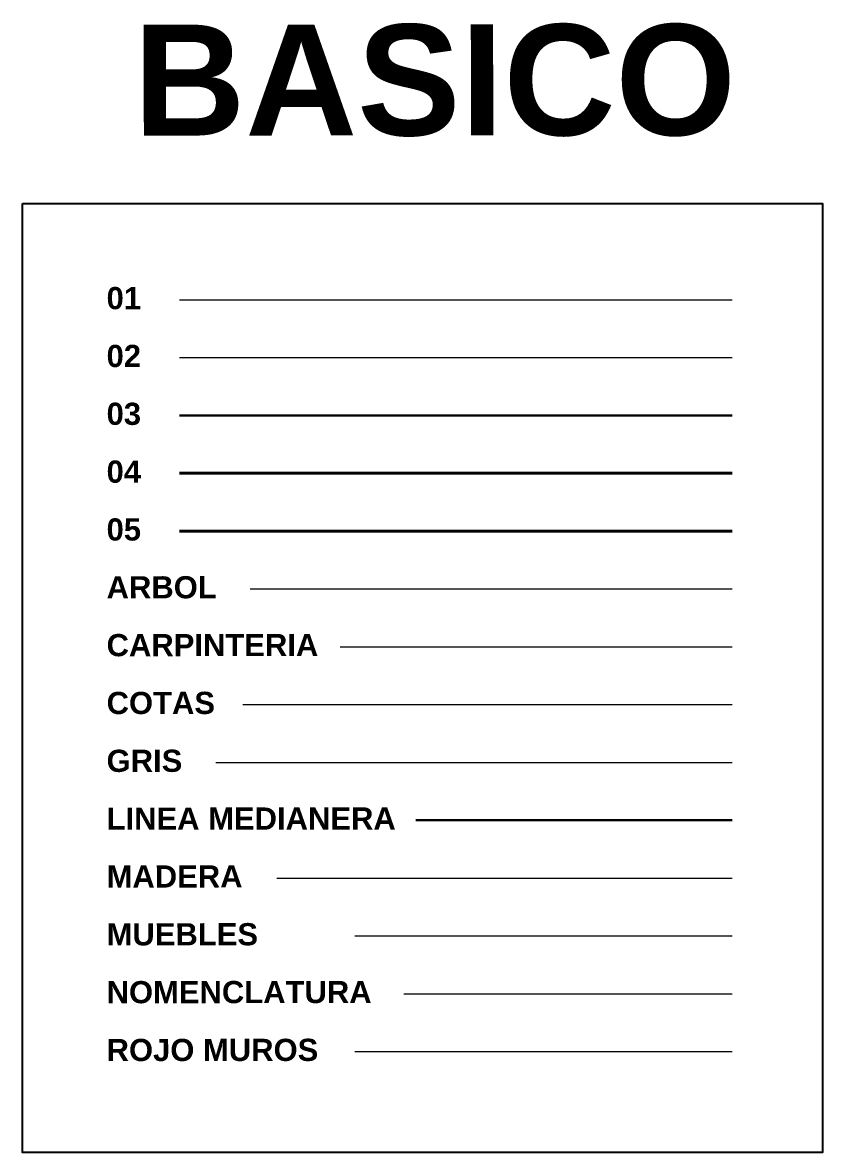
# Model space of a CAD drawing. Header units: millimetres. Extents: x 1434 to 1553, y 1501 to 1543.
# Drawn here: x 1433.91 to 1451.94, y 1517.75 to 1543.21 of the extents above; entities that cross this region are included whole.
import ezdxf

# ---------------------------------------------------------------- set-up
doc = ezdxf.new("R2010")
doc.units = ezdxf.units.MM
doc.linetypes.add('ACAD_ISO04W100', pattern=[30, 24, -3, 0, -3])
for name, color, linetype, lineweight in [('0.1', 50, 'Continuous', 0), ('0.2', 40, 'Continuous', 20), ('0.3', 30, 'Continuous', 30), ('0.4', 20, 'Continuous', 40), ('0.5', 10, 'Continuous', 40), ('carpinterias', 140, 'Continuous', 9), ('cotas', 104, 'Continuous', 18), ('L.M.', 160, 'ACAD_ISO04W100', 30), ('muebles', 7, 'Continuous', 13), ('nomenclatura', 41, 'Continuous', 18)]:
    doc.layers.add(name, color=color, linetype=linetype, lineweight=lineweight)
for name, color, linetype, lineweight, true_color in [('arbol', 7, 'Continuous', 18, 0x00701c), ('gris', 252, 'Continuous', 18, 0x696969), ('rojo muros', 7, 'Continuous', 18, 0xe60a62)]:
    doc.layers.add(name, color=color, linetype=linetype, lineweight=lineweight, true_color=true_color)
doc.styles.add('SANSSERIFBOLD', font='sasb____.pfb')

msp = doc.modelspace()

# ---------------------------------------------------------------- linework, layer by layer
msp.add_lwpolyline([(1433.9105, 1539.1376), (1451.9404, 1539.1376), (1451.9404, 1517.748), (1433.9105, 1517.748)], close=True)
at = {"layer": '0.1'}
for p, q in [((1437.4439, 1536.9672), (1449.9035, 1536.9672)), ((1439.643, 1523.9314), (1449.9035, 1523.9314))]:
    msp.add_line(p, q, dxfattribs=at)
at = {"layer": '0.2'}
msp.add_line((1437.4439, 1535.6636), (1449.9035, 1535.6636), dxfattribs=at)
at = {"layer": '0.3'}
msp.add_line((1437.4439, 1534.36), (1449.9035, 1534.36), dxfattribs=at)
at = {"layer": '0.4'}
msp.add_line((1437.4439, 1533.0564), (1449.9035, 1533.0564), dxfattribs=at)
at = {"layer": '0.5'}
msp.add_line((1437.4439, 1531.7528), (1449.9035, 1531.7528), dxfattribs=at)
at = {"layer": 'arbol'}
msp.add_line((1439.0382, 1530.4493), (1449.9035, 1530.4493), dxfattribs=at)
at = {"layer": 'carpinterias'}
msp.add_line((1441.0724, 1529.1457), (1449.9035, 1529.1457), dxfattribs=at)
at = {"layer": 'cotas'}
msp.add_line((1438.8733, 1527.8421), (1449.9035, 1527.8421), dxfattribs=at)
at = {"layer": 'gris'}
msp.add_line((1438.2686, 1526.5385), (1449.9035, 1526.5385), dxfattribs=at)
at = {"layer": 'L.M.'}
msp.add_line((1442.7766, 1525.2349), (1449.9035, 1525.2349), dxfattribs=at)
at = {"layer": 'muebles'}
msp.add_line((1441.4022, 1522.6278), (1449.9035, 1522.6278), dxfattribs=at)
at = {"layer": 'nomenclatura'}
msp.add_line((1442.5017, 1521.3242), (1449.9035, 1521.3242), dxfattribs=at)
at = {"layer": 'rojo muros'}
msp.add_line((1441.4022, 1520.0206), (1449.9035, 1520.0206), dxfattribs=at)

# ---------------------------------------------------------------- texts
at = {"layer": 'nomenclatura', "style": 'SANSSERIFBOLD'}
for s, height, p in [('BASICO', 2.5, (1436.4102, 1540.6644)), ('01', 0.5, (1435.8041, 1536.7523)), ('02', 0.5, (1435.8041, 1535.4487)), ('03', 0.5, (1435.8041, 1534.1451)), ('04', 0.5, (1435.8041, 1532.8415)), ('05', 0.5, (1435.8041, 1531.5379)), ('ARBOL', 0.5, (1435.8041, 1530.2344)), ('CARPINTERIA', 0.5, (1435.8041, 1528.9308)), ('COTAS', 0.5, (1435.8041, 1527.6272)), ('GRIS', 0.5, (1435.8041, 1526.3236)), ('LINEA MEDIANERA', 0.5, (1435.8041, 1525.02)), ('MADERA', 0.5, (1435.8041, 1523.7165)), ('MUEBLES', 0.5, (1435.8041, 1522.4129)), ('NOMENCLATURA', 0.5, (1435.8041, 1521.1093)), ('ROJO MUROS', 0.5, (1435.8041, 1519.8057))]:
    msp.add_text(s, height=height, rotation=0.04572, dxfattribs=at).set_placement(p)

doc.saveas('drawing.dxf')
